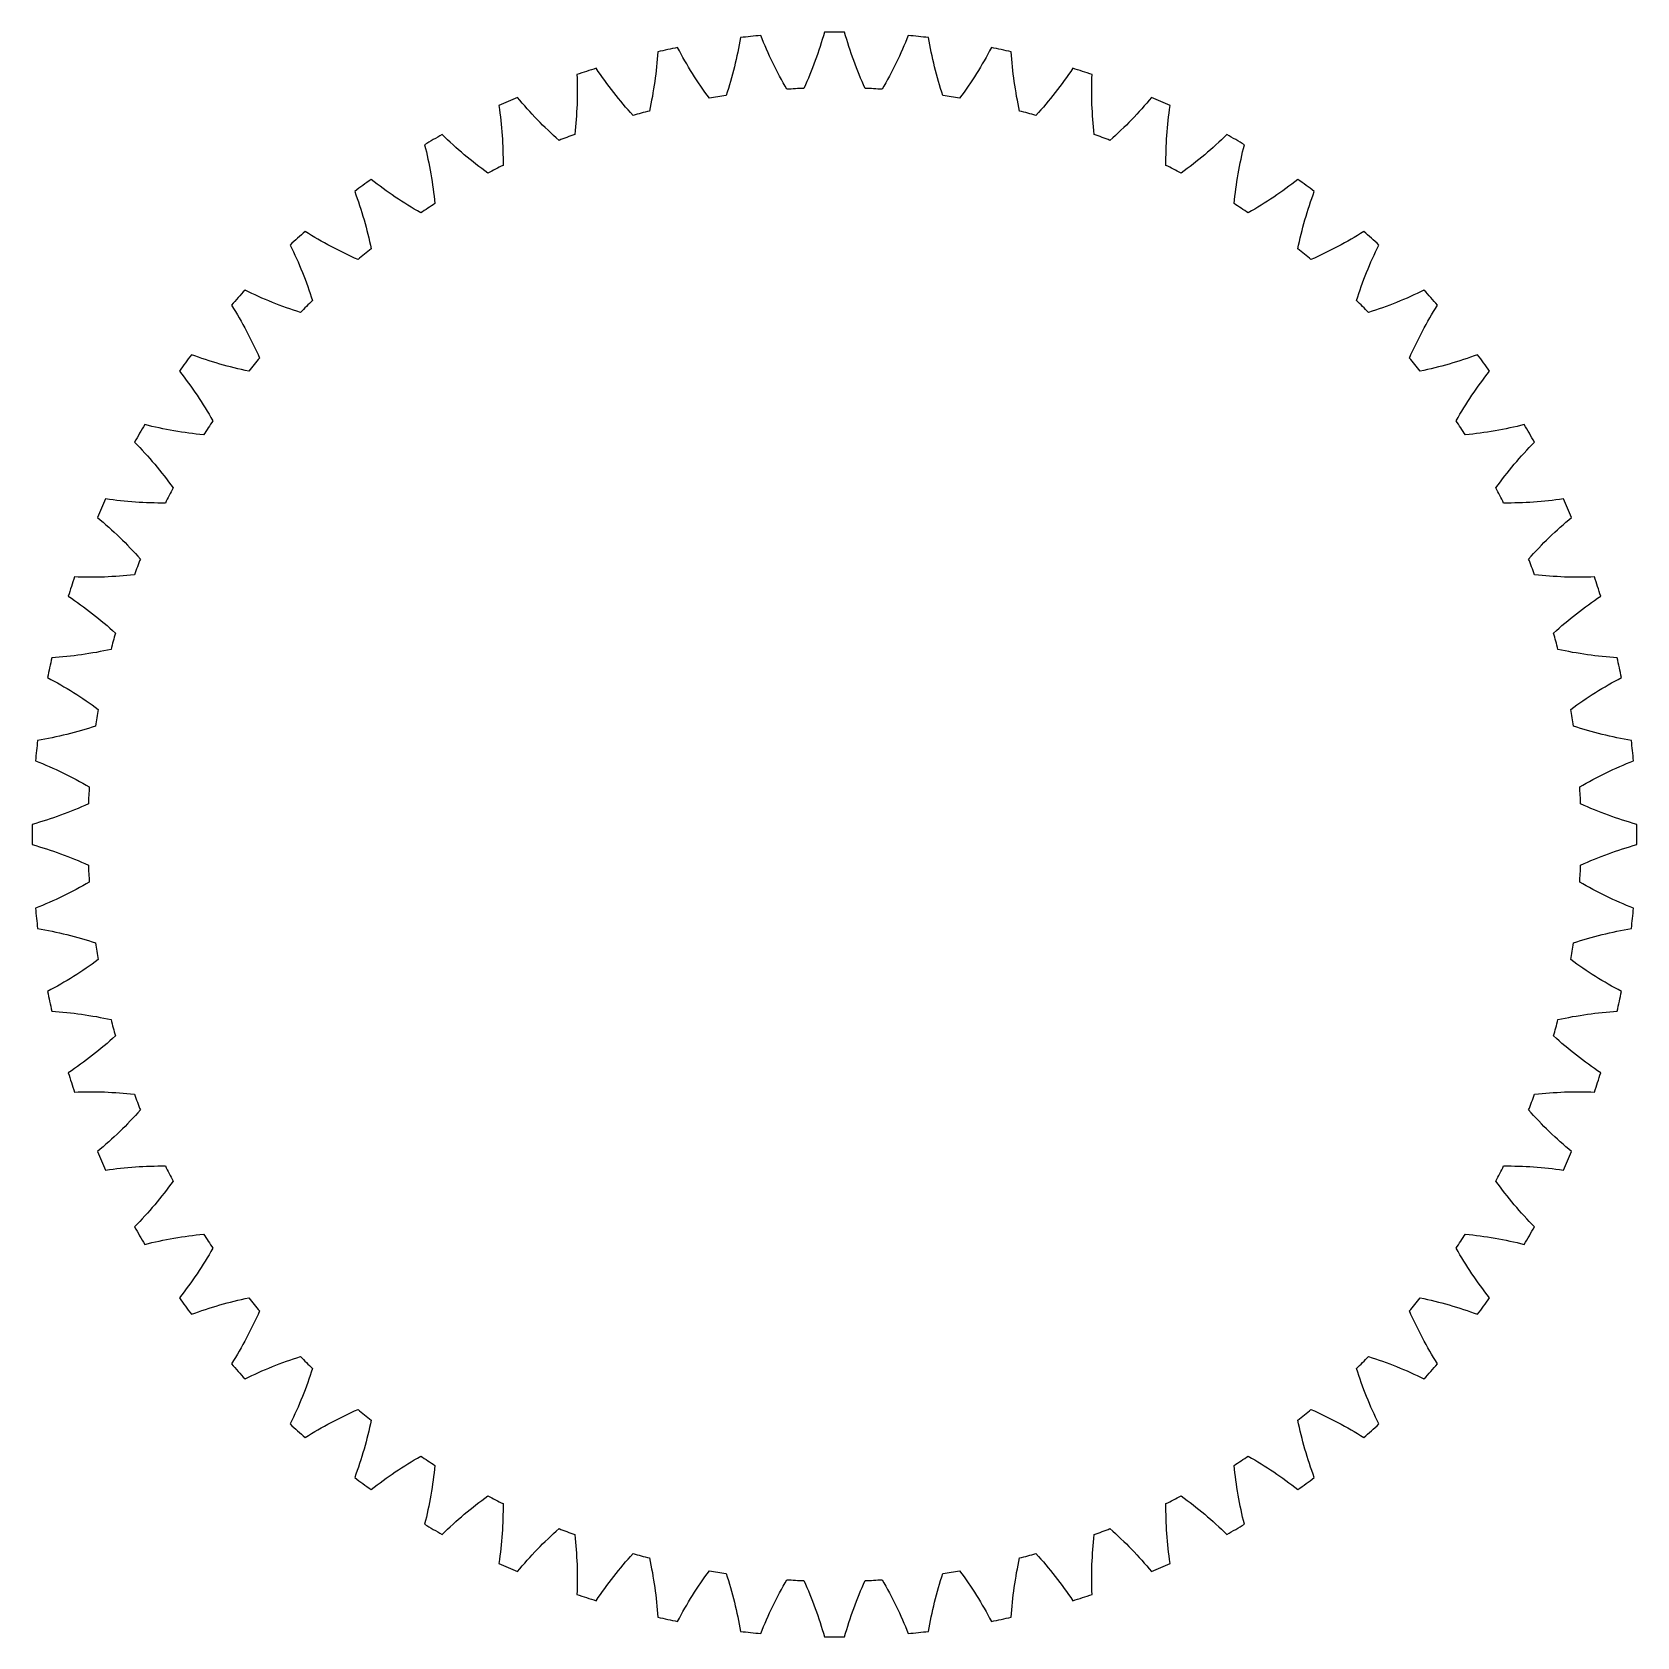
# Model space of a CAD drawing. Header units: millimetres. Extents: x -186 to 186, y -186 to 186.
import ezdxf

# ---------------------------------------------------------------- set-up
doc = ezdxf.new("R2010")
doc.units = ezdxf.units.MM
doc.layers.add('PROFILE', color=1, linetype='CONTINUOUS')

msp = doc.modelspace()

# ---------------------------------------------------------------- linework, layer by layer
at = {"layer": 'PROFILE'}
msp.add_lwpolyline([(172.95423, -7.102419, -0.03824), (185.985167, -2.348968, 0.006315), (185.985167, 2.348968, -0.03824), (172.95423, 7.102419, 0.005659), (172.749174, 11.015128, -0.03824), (185.211855, 17.104644, 0.006315), (184.720787, 21.776844, -0.03824), (171.264364, 25.142151, 0.005659), (170.651441, 29.011992, -0.03824), (182.409323, 36.370853, 0.006315), (181.432567, 40.966128, -0.03824), (167.698089, 42.906421, 0.005659), (166.684016, 46.690994, -0.03824), (177.608276, 55.238576, 0.006315), (176.156534, 59.706579, -0.03824), (162.294479, 60.200598, 0.005659), (160.890365, 63.85844, -0.03824), (170.861316, 73.501094, 0.006315), (168.950493, 77.792871, -0.03824), (155.112737, 76.835206, 0.005659), (153.333966, 80.326239, -0.03824), (162.242363, 90.958318, 0.006315), (159.893395, 95.026849, -0.03824), (146.231547, 92.62799, 0.005659), (144.097609, 95.913968, -0.03824), (151.84585, 107.418983, 0.006315), (149.084472, 111.219693, -0.03824), (135.748214, 107.405924, 0.005659), (133.282487, 110.450843, -0.03824), (139.785681, 122.702744, 0.006315), (136.642148, 126.193991, -0.03824), (123.777595, 121.007095, 0.005659), (121.007095, 123.777595, -0.03824), (126.193991, 136.642148, 0.006315), (122.702744, 139.785681, -0.03824), (110.450843, 133.282487, 0.005659), (107.405924, 135.748214, -0.03824), (111.219693, 149.084472, 0.006315), (107.418983, 151.84585, -0.03824), (95.913968, 144.097609, 0.005659), (92.62799, 146.231547, -0.03824), (95.026849, 159.893395, 0.006315), (90.958318, 162.242363, -0.03824), (80.326239, 153.333966, 0.005659), (76.835206, 155.112737, -0.03824), (77.792871, 168.950493, 0.006315), (73.501094, 170.861316, -0.03824), (63.85844, 160.890365, 0.005659), (60.200598, 162.294479, -0.03824), (59.706579, 176.156534, 0.006315), (55.238576, 177.608276, -0.03824), (46.690994, 166.684016, 0.005659), (42.906421, 167.698089, -0.03824), (40.966128, 181.432567, 0.006315), (36.370853, 182.409323, -0.03824), (29.011992, 170.651441, 0.005659), (25.142151, 171.264364, -0.03824), (21.776844, 184.720787, 0.006315), (17.104644, 185.211855, -0.03824), (11.015128, 172.749174, 0.005659), (7.102419, 172.95423, -0.03824), (2.348968, 185.985167, 0.006315), (-2.348968, 185.985167, -0.03824), (-7.102419, 172.95423, 0.005659), (-11.015128, 172.749174, -0.03824), (-17.104644, 185.211855, 0.006315), (-21.776844, 184.720787, -0.03824), (-25.142151, 171.264364, 0.005659), (-29.011992, 170.651441, -0.03824), (-36.370853, 182.409323, 0.006315), (-40.966128, 181.432567, -0.03824), (-42.906421, 167.698089, 0.005659), (-46.690994, 166.684016, -0.03824), (-55.238576, 177.608276, 0.006315), (-59.706579, 176.156534, -0.03824), (-60.200598, 162.294479, 0.005659), (-63.85844, 160.890365, -0.03824), (-73.501094, 170.861316, 0.006315), (-77.792871, 168.950493, -0.03824), (-76.835206, 155.112737, 0.005659), (-80.326239, 153.333966, -0.03824), (-90.958318, 162.242363, 0.006315), (-95.026849, 159.893395, -0.03824), (-92.62799, 146.231547, 0.005659), (-95.913968, 144.097609, -0.03824), (-107.418983, 151.84585, 0.006315), (-111.219693, 149.084472, -0.03824), (-107.405924, 135.748214, 0.005659), (-110.450843, 133.282487, -0.03824), (-122.702744, 139.785681, 0.006315), (-126.193991, 136.642148, -0.03824), (-121.007095, 123.777595, 0.005659), (-123.777595, 121.007095, -0.03824), (-136.642148, 126.193991, 0.006315), (-139.785681, 122.702744, -0.03824), (-133.282487, 110.450843, 0.005659), (-135.748214, 107.405924, -0.03824), (-149.084472, 111.219693, 0.006315), (-151.84585, 107.418983, -0.03824), (-144.097609, 95.913968, 0.005659), (-146.231547, 92.62799, -0.03824), (-159.893395, 95.026849, 0.006315), (-162.242363, 90.958318, -0.03824), (-153.333966, 80.326239, 0.005659), (-155.112737, 76.835206, -0.03824), (-168.950493, 77.792871, 0.006315), (-170.861316, 73.501094, -0.03824), (-160.890365, 63.85844, 0.005659), (-162.294479, 60.200598, -0.03824), (-176.156534, 59.706579, 0.006315), (-177.608276, 55.238576, -0.03824), (-166.684016, 46.690994, 0.005659), (-167.698089, 42.906421, -0.03824), (-181.432567, 40.966128, 0.006315), (-182.409323, 36.370853, -0.03824), (-170.651441, 29.011992, 0.005659), (-171.264364, 25.142151, -0.03824), (-184.720787, 21.776844, 0.006315), (-185.211855, 17.104644, -0.03824), (-172.749174, 11.015128, 0.005659), (-172.95423, 7.102419, -0.03824), (-185.985167, 2.348968, 0.006315), (-185.985167, -2.348968, -0.03824), (-172.95423, -7.102419, 0.005659), (-172.749174, -11.015128, -0.03824), (-185.211855, -17.104644, 0.006315), (-184.720787, -21.776844, -0.03824), (-171.264364, -25.142151, 0.005659), (-170.651441, -29.011992, -0.03824), (-182.409323, -36.370853, 0.006315), (-181.432567, -40.966128, -0.03824), (-167.698089, -42.906421, 0.005659), (-166.684016, -46.690994, -0.03824), (-177.608276, -55.238576, 0.006315), (-176.156534, -59.706579, -0.03824), (-162.294479, -60.200598, 0.005659), (-160.890365, -63.85844, -0.03824), (-170.861316, -73.501094, 0.006315), (-168.950493, -77.792871, -0.03824), (-155.112737, -76.835206, 0.005659), (-153.333966, -80.326239, -0.03824), (-162.242363, -90.958318, 0.006315), (-159.893395, -95.026849, -0.03824), (-146.231547, -92.62799, 0.005659), (-144.097609, -95.913968, -0.03824), (-151.84585, -107.418983, 0.006315), (-149.084472, -111.219693, -0.03824), (-135.748214, -107.405924, 0.005659), (-133.282487, -110.450843, -0.03824), (-139.785681, -122.702744, 0.006315), (-136.642148, -126.193991, -0.03824), (-123.777595, -121.007095, 0.005659), (-121.007095, -123.777595, -0.03824), (-126.193991, -136.642148, 0.006315), (-122.702744, -139.785681, -0.03824), (-110.450843, -133.282487, 0.005659), (-107.405924, -135.748214, -0.03824), (-111.219693, -149.084472, 0.006315), (-107.418983, -151.84585, -0.03824), (-95.913968, -144.097609, 0.005659), (-92.62799, -146.231547, -0.03824), (-95.026849, -159.893395, 0.006315), (-90.958318, -162.242363, -0.03824), (-80.326239, -153.333966, 0.005659), (-76.835206, -155.112737, -0.03824), (-77.792871, -168.950493, 0.006315), (-73.501094, -170.861316, -0.03824), (-63.85844, -160.890365, 0.005659), (-60.200598, -162.294479, -0.03824), (-59.706579, -176.156534, 0.006315), (-55.238576, -177.608276, -0.03824), (-46.690994, -166.684016, 0.005659), (-42.906421, -167.698089, -0.03824), (-40.966128, -181.432567, 0.006315), (-36.370853, -182.409323, -0.03824), (-29.011992, -170.651441, 0.005659), (-25.142151, -171.264364, -0.03824), (-21.776844, -184.720787, 0.006315), (-17.104644, -185.211855, -0.03824), (-11.015128, -172.749174, 0.005659), (-7.102419, -172.95423, -0.03824), (-2.348968, -185.985167, 0.006315), (2.348968, -185.985167, -0.03824), (7.102419, -172.95423, 0.005659), (11.015128, -172.749174, -0.03824), (17.104644, -185.211855, 0.006315), (21.776844, -184.720787, -0.03824), (25.142151, -171.264364, 0.005659), (29.011992, -170.651441, -0.03824), (36.370853, -182.409323, 0.006315), (40.966128, -181.432567, -0.03824), (42.906421, -167.698089, 0.005659), (46.690994, -166.684016, -0.03824), (55.238576, -177.608276, 0.006315), (59.706579, -176.156534, -0.03824), (60.200598, -162.294479, 0.005659), (63.85844, -160.890365, -0.03824), (73.501094, -170.861316, 0.006315), (77.792871, -168.950493, -0.03824), (76.835206, -155.112737, 0.005659), (80.326239, -153.333966, -0.03824), (90.958318, -162.242363, 0.006315), (95.026849, -159.893395, -0.03824), (92.62799, -146.231547, 0.005659), (95.913968, -144.097609, -0.03824), (107.418983, -151.84585, 0.006315), (111.219693, -149.084472, -0.03824), (107.405924, -135.748214, 0.005659), (110.450843, -133.282487, -0.03824), (122.702744, -139.785681, 0.006315), (126.193991, -136.642148, -0.03824), (121.007095, -123.777595, 0.005659), (123.777595, -121.007095, -0.03824), (136.642148, -126.193991, 0.006315), (139.785681, -122.702744, -0.03824), (133.282487, -110.450843, 0.005659), (135.748214, -107.405924, -0.03824), (149.084472, -111.219693, 0.006315), (151.84585, -107.418983, -0.03824), (144.097609, -95.913968, 0.005659), (146.231547, -92.62799, -0.03824), (159.893395, -95.026849, 0.006315), (162.242363, -90.958318, -0.03824), (153.333966, -80.326239, 0.005659), (155.112737, -76.835206, -0.03824), (168.950493, -77.792871, 0.006315), (170.861316, -73.501094, -0.03824), (160.890365, -63.85844, 0.005659), (162.294479, -60.200598, -0.03824), (176.156534, -59.706579, 0.006315), (177.608276, -55.238576, -0.03824), (166.684016, -46.690994, 0.005659), (167.698089, -42.906421, -0.03824), (181.432567, -40.966128, 0.006315), (182.409323, -36.370853, -0.03824), (170.651441, -29.011992, 0.005659), (171.264364, -25.142151, -0.03824), (184.720787, -21.776844, 0.006315), (185.211855, -17.104644, -0.03824), (172.749174, -11.015128, 0.005659)], format="xyb", close=True, dxfattribs=at)

doc.saveas('drawing.dxf')
